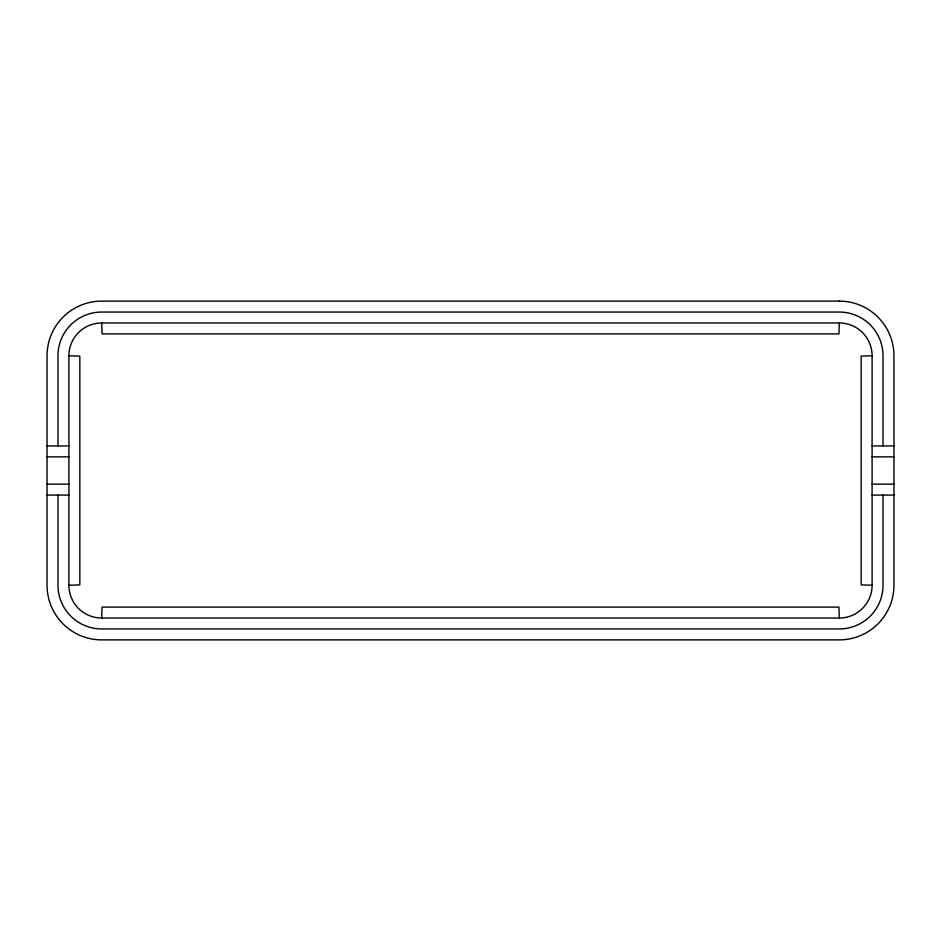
<?xml version="1.0" encoding="UTF-8"?>
<svg xmlns="http://www.w3.org/2000/svg" width="941" height="941" viewBox="0 0 941 941"><rect width="100%" height="100%" fill="white"/><g stroke="black" fill="none" stroke-linecap="round" stroke-linejoin="round"><path stroke-width="1.41" d="M101.687 618.025L102.051 607.098L838.949 607.098L839.313 618.025L101.687 618.025A32.782 32.782 0 0 1 68.905 585.243L68.905 355.757A32.782 32.782 0 0 1 101.687 322.975L839.313 322.975A32.782 32.782 0 0 1 872.095 355.757L872.095 585.243A32.782 32.782 0 0 1 839.313 618.025M839.313 322.975L838.949 333.902L102.051 333.902L101.687 322.975M872.095 355.757L861.168 356.121L861.168 584.879L872.095 585.243M68.905 585.243L79.832 584.879L79.832 356.121L68.905 355.757M47.05 445.916L68.905 445.916M872.095 445.916L893.95 445.916M47.05 456.844L68.905 456.844M872.095 456.844L893.95 456.844M47.05 484.156L68.905 484.156M872.095 484.156L893.95 484.156M47.05 495.084L68.905 495.084M872.095 495.084L893.95 495.084M883.023 445.916L883.023 355.757A43.709 43.709 0 0 0 839.313 312.047L101.687 312.047A43.709 43.709 0 0 0 57.977 355.757L57.977 445.916M883.023 495.084L883.023 585.243A43.709 43.709 0 0 1 839.313 628.953L101.687 628.953A43.709 43.709 0 0 1 57.977 585.243L57.977 495.084M839.313 301.12L101.687 301.12A54.637 54.637 0 0 0 47.05 355.757L47.05 585.243A54.637 54.637 0 0 0 101.687 639.88L839.313 639.88A54.637 54.637 0 0 0 893.95 585.243L893.95 355.757A54.637 54.637 0 0 0 839.313 301.12"/></g></svg>
